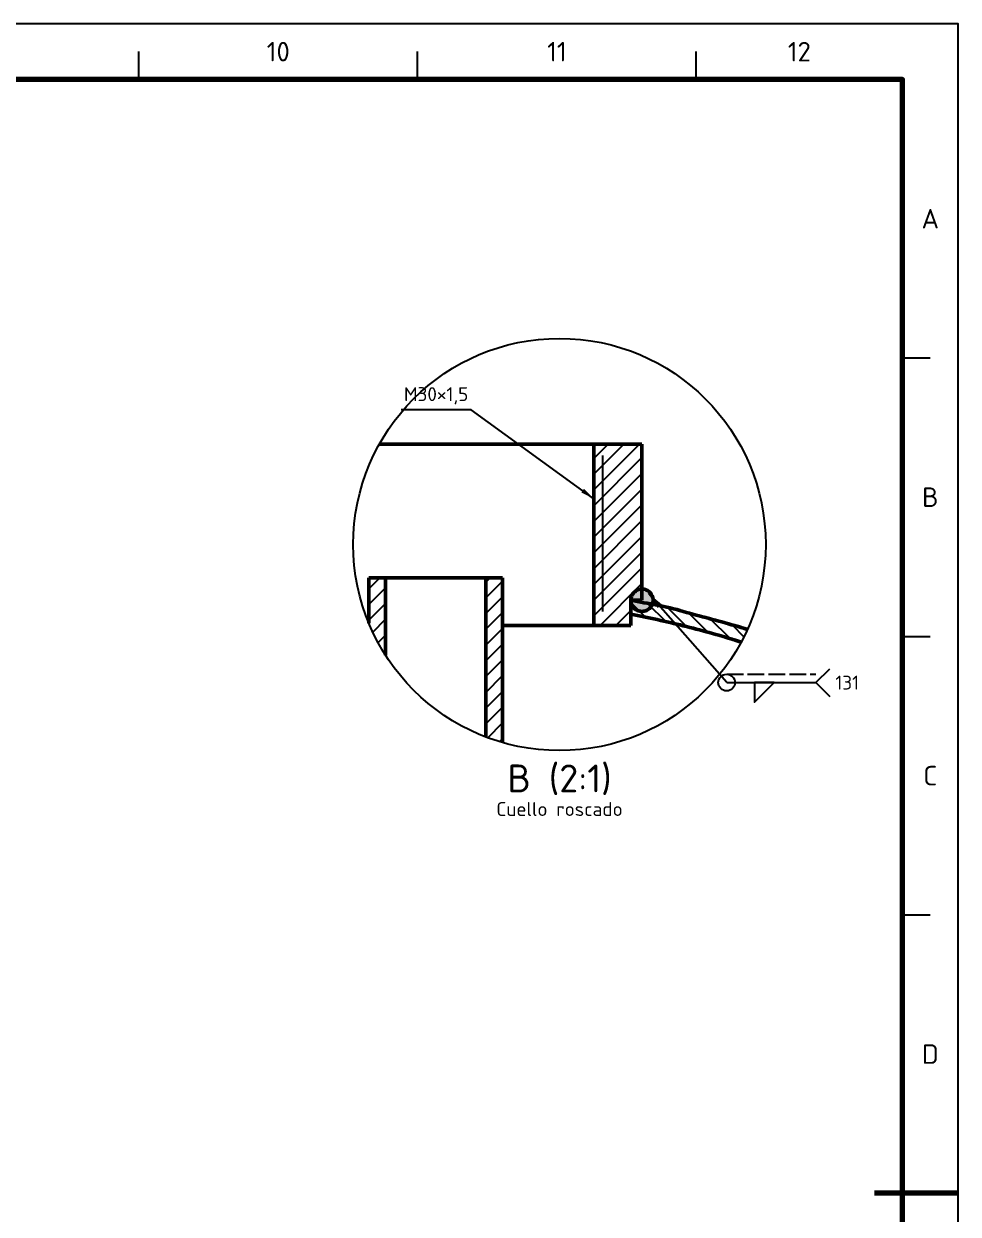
# Model space of a CAD drawing. Header units: millimetres. Extents: x 0 to 594, y 0 to 420.
# Drawn here: x 426.3 to 594, y 206.2 to 420 of the extents above; entities that cross this region are included whole.
import ezdxf
from ezdxf.enums import TextEntityAlignment as Align

# ---------------------------------------------------------------- set-up
doc = ezdxf.new("R2010")
doc.units = ezdxf.units.MM
doc.linetypes.add('ISO02-TRAZOS', pattern=[3.75, 3, -0.75])
for name, color, linetype, lineweight in [('01-VISIBLE', 7, 'CONTINUOUS', 50), ('05-RAYADO', 8, 'CONTINUOUS', 25), ('06-TEXTO', 7, 'CONTINUOUS', 25), ('07-RECUADRO', 7, 'CONTINUOUS', 70), ('08-FINA', 5, 'CONTINUOUS', 25), ('12-SOLDADURA', 6, 'CONTINUOUS', 25)]:
    doc.layers.add(name, color=color, linetype=linetype, lineweight=lineweight)
doc.styles.add('ISO3098', font='isocpeur.ttf')

msp = doc.modelspace()

# ---------------------------------------------------------------- hatches: boundary and pattern name
at = {"layer": '05-RAYADO'}
h = msp.add_hatch(dxfattribs=at)
h.set_pattern_fill('ANSI31', scale=0.62992)
h.paths.add_polyline_path([(535.28, 316.5), (535.28, 311.97), (528.63, 311.97), (528.63, 344.5), (537.26, 344.5), (537.26, 316.5)])
h = msp.add_hatch(dxfattribs=at)
h.set_pattern_fill('ANSI31', scale=0.62992)
h.paths.add_polyline_path([(488.26, 320.5), (491.26, 320.5), (491.26, 306.61), (491.2, 306.71), (490.72, 307.48), (490.27, 308.26), (489.83, 309.06), (489.41, 309.86), (489.01, 310.68), (488.63, 311.51), (488.27, 312.34), (488.26, 312.38)])
h = msp.add_hatch(dxfattribs=at)
h.set_pattern_fill('ANSI31', scale=0.62992)
h.paths.add_polyline_path([(512.26, 320.5), (512.26, 290.94), (511.72, 291.09), (510.85, 291.37), (509.99, 291.66), (509.26, 291.94), (509.26, 320.5)])
h = msp.add_hatch(color=7, dxfattribs=at)
h.dxf.hatch_style = 1
h.paths.add_polyline_path([(539.22, 316.1), (539.1, 315.71), (538.9, 315.36), (538.64, 315.05), (538.32, 314.8), (537.95, 314.62), (537.56, 314.52), (537.16, 314.5), (536.76, 314.56), (536.38, 314.7), (536.03, 314.92), (535.74, 315.2), (535.51, 315.53), (535.35, 315.9), (535.27, 316.3), (535.27, 316.7), (535.35, 317.1), (535.51, 317.47), (535.74, 317.8), (536.03, 318.08), (536.38, 318.3), (536.76, 318.44), (537.16, 318.5), (537.56, 318.48), (537.95, 318.38), (538.32, 318.2), (538.64, 317.95), (538.9, 317.64), (539.1, 317.29), (539.22, 316.9), (539.26, 316.5)])
h = msp.add_hatch(dxfattribs=at)
h.set_pattern_fill('ANSI31', scale=0.62992, angle=90)
h.paths.add_polyline_path([(535.65, 316.43), (536.05, 316.35), (536.44, 316.28), (536.83, 316.2), (537.23, 316.13), (537.62, 316.05), (538.01, 315.98), (538.41, 315.9), (538.8, 315.83), (539.19, 315.75), (539.59, 315.68), (539.98, 315.6), (540.37, 315.52), (540.77, 315.44), (541.16, 315.36), (541.55, 315.28), (541.94, 315.2), (542.34, 315.11), (542.73, 315.03), (543.12, 314.93), (543.5, 314.83), (543.89, 314.71), (544.27, 314.59), (544.65, 314.48), (545.04, 314.37), (545.42, 314.26), (545.81, 314.15), (546.2, 314.05), (546.58, 313.94), (546.97, 313.84), (547.36, 313.74), (547.74, 313.63), (548.13, 313.53), (548.52, 313.43), (548.91, 313.32), (549.29, 313.22), (549.68, 313.12), (550.07, 313.01), (550.45, 312.91), (550.84, 312.8), (551.23, 312.69), (551.61, 312.59), (552, 312.48), (552.38, 312.37), (552.77, 312.26), (553.16, 312.15), (553.54, 312.04), (553.93, 311.93), (554.31, 311.82), (554.69, 311.7), (555.08, 311.59), (555.46, 311.47), (555.84, 311.35), (556.17, 311.25), (555.91, 310.68), (555.51, 309.86), (555.09, 309.06), (555.05, 308.99), (554.7, 309.1), (554.32, 309.22), (553.93, 309.34), (553.55, 309.46), (553.17, 309.58), (552.78, 309.69), (552.4, 309.81), (552.02, 309.92), (551.63, 310.04), (551.25, 310.15), (550.86, 310.26), (550.48, 310.37), (550.09, 310.48), (549.7, 310.59), (549.32, 310.7), (548.93, 310.81), (548.54, 310.91), (548.16, 311.02), (547.77, 311.12), (547.38, 311.22), (546.99, 311.33), (546.61, 311.43), (546.22, 311.53), (545.83, 311.63), (545.44, 311.73), (545.05, 311.82), (544.66, 311.92), (544.27, 312.02), (543.88, 312.11), (543.49, 312.21), (543.1, 312.3), (542.71, 312.39), (542.32, 312.48), (541.93, 312.57), (541.54, 312.66), (541.15, 312.75), (540.76, 312.84), (540.37, 312.92), (539.97, 313.01), (539.58, 313.09), (539.19, 313.18), (538.8, 313.26), (538.41, 313.34), (538.01, 313.43), (537.62, 313.51), (537.23, 313.59), (536.83, 313.66), (536.44, 313.74), (536.05, 313.82), (535.65, 313.89), (535.26, 313.97), (535.26, 316.5)])
at = {"layer": '08-FINA'}
h = msp.add_hatch(color=7, dxfattribs=at)
h.dxf.hatch_style = 1
h.paths.add_polyline_path([(528.63, 334.7), (526.85, 336.49), (526.38, 335.85)])
h = msp.add_hatch(color=7, dxfattribs=at)
h.dxf.hatch_style = 1
h.paths.add_polyline_path([(538.46, 317.7), (540.06, 315.11), (540.81, 315.77)])

# ---------------------------------------------------------------- linework, layer by layer
at = {"layer": '01-VISIBLE'}
for points in [[(528.63, 344.5), (528.03, 344.5), (527.43, 344.5), (526.82, 344.5), (526.22, 344.5), (525.62, 344.5), (525.01, 344.5), (524.41, 344.5), (523.8, 344.5), (523.2, 344.5), (522.6, 344.5), (521.99, 344.5), (521.39, 344.5), (520.79, 344.5), (520.18, 344.5), (519.58, 344.5), (518.97, 344.5), (518.37, 344.5), (517.77, 344.5), (517.16, 344.5), (516.56, 344.5), (515.96, 344.5), (515.35, 344.5), (514.75, 344.5), (514.14, 344.5), (513.54, 344.5), (512.94, 344.5), (512.33, 344.5), (511.73, 344.5), (511.13, 344.5), (510.52, 344.5), (509.92, 344.5), (509.31, 344.5), (508.71, 344.5), (508.11, 344.5), (507.5, 344.5), (506.9, 344.5), (506.3, 344.5), (505.69, 344.5), (505.09, 344.5), (504.48, 344.5), (503.88, 344.5), (503.28, 344.5), (502.67, 344.5), (502.07, 344.5), (501.47, 344.5), (500.86, 344.5), (500.26, 344.5), (499.65, 344.5), (499.05, 344.5), (498.45, 344.5), (497.84, 344.5), (497.24, 344.5), (496.64, 344.5), (496.03, 344.5), (495.43, 344.5), (494.82, 344.5), (494.22, 344.5), (493.62, 344.5), (493.01, 344.5), (492.41, 344.5), (491.81, 344.5), (491.2, 344.5), (490.6, 344.5), (490.13, 344.5)], [(537.26, 344.5), (528.63, 344.5)], [(528.63, 344.5), (528.63, 311.97)], [(537.26, 316.5), (537.26, 344.5)], [(488.26, 312.38), (488.26, 320.5)], [(491.26, 320.5), (488.26, 320.5)], [(509.26, 320.5), (508.66, 320.5), (508.06, 320.5), (507.46, 320.5), (506.86, 320.5), (506.26, 320.5), (505.66, 320.5), (505.06, 320.5), (504.46, 320.5), (503.86, 320.5), (503.26, 320.5), (502.66, 320.5), (502.06, 320.5), (501.46, 320.5), (500.86, 320.5), (500.26, 320.5), (499.66, 320.5), (499.06, 320.5), (498.46, 320.5), (497.86, 320.5), (497.26, 320.5), (496.66, 320.5), (496.06, 320.5), (495.46, 320.5), (494.86, 320.5), (494.26, 320.5), (493.66, 320.5), (493.06, 320.5), (492.46, 320.5), (491.86, 320.5), (491.26, 320.5)], [(491.26, 306.61), (491.26, 320.5)], [(512.26, 320.5), (509.26, 320.5)], [(509.26, 291.94), (509.26, 320.5)], [(512.26, 290.94), (512.26, 320.5)], [(537.26, 318.5), (537.06, 318.49), (536.86, 318.46), (536.66, 318.41), (536.47, 318.34), (536.29, 318.25), (536.12, 318.14), (535.96, 318.02), (535.81, 317.88), (535.68, 317.72), (535.56, 317.56), (535.46, 317.38), (535.38, 317.19), (535.32, 317), (535.28, 316.8), (535.26, 316.6), (535.26, 316.4), (535.28, 316.2), (535.32, 316), (535.38, 315.81), (535.46, 315.62), (535.56, 315.44), (535.68, 315.28), (535.81, 315.12), (535.96, 314.98), (536.12, 314.86), (536.29, 314.75), (536.47, 314.66), (536.66, 314.59), (536.86, 314.54), (537.06, 314.51), (537.26, 314.5)], [(539.26, 316.5), (539.25, 316.71), (539.21, 316.92), (539.16, 317.12), (539.09, 317.31), (538.99, 317.5), (538.88, 317.68), (538.74, 317.84), (538.6, 317.99), (538.43, 318.12), (538.26, 318.23), (538.07, 318.33), (537.88, 318.4), (537.67, 318.46), (537.47, 318.49), (537.26, 318.5)], [(556.17, 311.25), (555.65, 311.41), (555.08, 311.59), (554.5, 311.76), (553.93, 311.93), (553.35, 312.1), (552.77, 312.26), (552.19, 312.43), (551.61, 312.59), (551.03, 312.75), (550.45, 312.91), (549.87, 313.06), (549.29, 313.22), (548.71, 313.38), (548.13, 313.53), (547.55, 313.69), (546.97, 313.84), (546.39, 314), (545.81, 314.15), (545.23, 314.31), (544.65, 314.48), (544.08, 314.65), (543.5, 314.83), (542.92, 314.98), (542.34, 315.11), (541.75, 315.24), (541.16, 315.36), (540.57, 315.48), (539.98, 315.6), (539.39, 315.71), (538.8, 315.83), (538.21, 315.94), (537.62, 316.05), (537.03, 316.17), (536.44, 316.28), (535.85, 316.39), (535.26, 316.5)], [(535.26, 316.5), (535.26, 313.97)], [(535.28, 311.97), (535.28, 316.5)], [(537.26, 316.5), (535.28, 316.5)], [(537.26, 314.5), (537.47, 314.51), (537.67, 314.54), (537.88, 314.6), (538.07, 314.67), (538.26, 314.77), (538.43, 314.88), (538.6, 315.01), (538.74, 315.16), (538.88, 315.32), (538.99, 315.5), (539.09, 315.69), (539.16, 315.88), (539.21, 316.08), (539.25, 316.29), (539.26, 316.5)], [(535.26, 313.97), (535.85, 313.86), (536.44, 313.74), (537.03, 313.62), (537.62, 313.5), (538.21, 313.38), (538.8, 313.26), (539.39, 313.14), (539.98, 313.01), (540.57, 312.88), (541.16, 312.75), (541.75, 312.61), (542.33, 312.48), (542.92, 312.34), (543.51, 312.2), (544.09, 312.06), (544.68, 311.92), (545.26, 311.77), (545.85, 311.62), (546.43, 311.47), (547.01, 311.32), (547.6, 311.17), (548.18, 311.01), (548.76, 310.85), (549.34, 310.69), (549.92, 310.53), (550.5, 310.37), (551.08, 310.2), (551.66, 310.03), (552.24, 309.86), (552.81, 309.69), (553.39, 309.51), (553.96, 309.33), (554.54, 309.15), (555.05, 308.99)], [(528.63, 311.97), (528.03, 311.97), (527.42, 311.97), (526.81, 311.97), (526.21, 311.97), (525.6, 311.97), (525, 311.97), (524.39, 311.97), (523.78, 311.97), (523.18, 311.97), (522.57, 311.97), (521.96, 311.97), (521.36, 311.97), (520.75, 311.97), (520.14, 311.97), (519.54, 311.97), (518.93, 311.97), (518.32, 311.97), (517.72, 311.97), (517.11, 311.97), (516.5, 311.97), (515.9, 311.97), (515.29, 311.97), (514.68, 311.97), (514.08, 311.97), (513.47, 311.97), (512.86, 311.97), (512.26, 311.97)], [(535.28, 311.97), (528.63, 311.97)]]:
    msp.add_lwpolyline(points, dxfattribs=at)
at = {"layer": '07-RECUADRO'}
msp.add_line((594, 210), (579, 210), dxfattribs=at)
msp.add_lwpolyline([(20, 10), (584, 10), (584, 410), (20, 410)], close=True, dxfattribs=at)
at = {"layer": '08-FINA'}
for p, q in [((447, 410), (447, 415)), ((497, 410), (497, 415)), ((547, 410), (547, 415)), ((584, 360), (589, 360)), ((506.63, 350.7), (494.03, 350.7)), ((528.63, 334.7), (506.63, 350.7)), ((530.26, 314.5), (530.26, 342.5)), ((584, 310), (589, 310)), ((584, 260), (589, 260))]:
    msp.add_line(p, q, dxfattribs=at)
msp.add_lwpolyline([(0, 0), (594, 0), (594, 420), (0, 420)], close=True, dxfattribs=at)
msp.add_circle((522.46, 326.5), 37, dxfattribs=at)
at = {"layer": '12-SOLDADURA'}
for p, q in [((552.46, 301.7), (538.46, 317.7)), ((568.46, 301.7), (570.96, 304.2)), ((552.46, 301.7), (568.46, 301.7)), ((568.46, 301.7), (570.96, 299.2))]:
    msp.add_line(p, q, dxfattribs=at)
at = {"layer": '12-SOLDADURA', "linetype": 'ISO02-TRAZOS'}
msp.add_line((552.46, 303.2), (568.46, 303.2), dxfattribs=at)
at = {"layer": '12-SOLDADURA'}
msp.add_lwpolyline([(557.46, 301.7), (557.46, 298.2), (560.96, 301.7)], close=True, dxfattribs=at)
msp.add_circle((552.46, 301.7), 1.5, dxfattribs=at)

# ---------------------------------------------------------------- texts
at = {"layer": '06-TEXTO', "style": 'ISO3098'}
for s, height, p in [('10', 3.5, (472, 415)), ('11', 3.5, (522, 415)), ('12', 3.5, (565.5, 415)), ('A', 3.5, (589, 385)), ('B', 3.5, (589, 335)), ('B (2:1)', 5, (522.46, 284.5)), ('C', 3.5, (589, 285)), ('Cuello roscado', 2.5, (522.46, 279)), ('D', 3.5, (589, 235))]:
    msp.add_text(s, height=height, dxfattribs=at).set_placement(p, align=Align.MIDDLE_CENTER)
msp.add_text('M30×1,5', height=2.5, dxfattribs=at).set_placement((500.33, 351.5), align=Align.BOTTOM_CENTER)
at = {"layer": '12-SOLDADURA', "style": 'ISO3098'}
msp.add_text('131', height=2.5, dxfattribs=at).set_placement((571.96, 301.7), align=Align.MIDDLE_LEFT)

doc.saveas('drawing.dxf')
